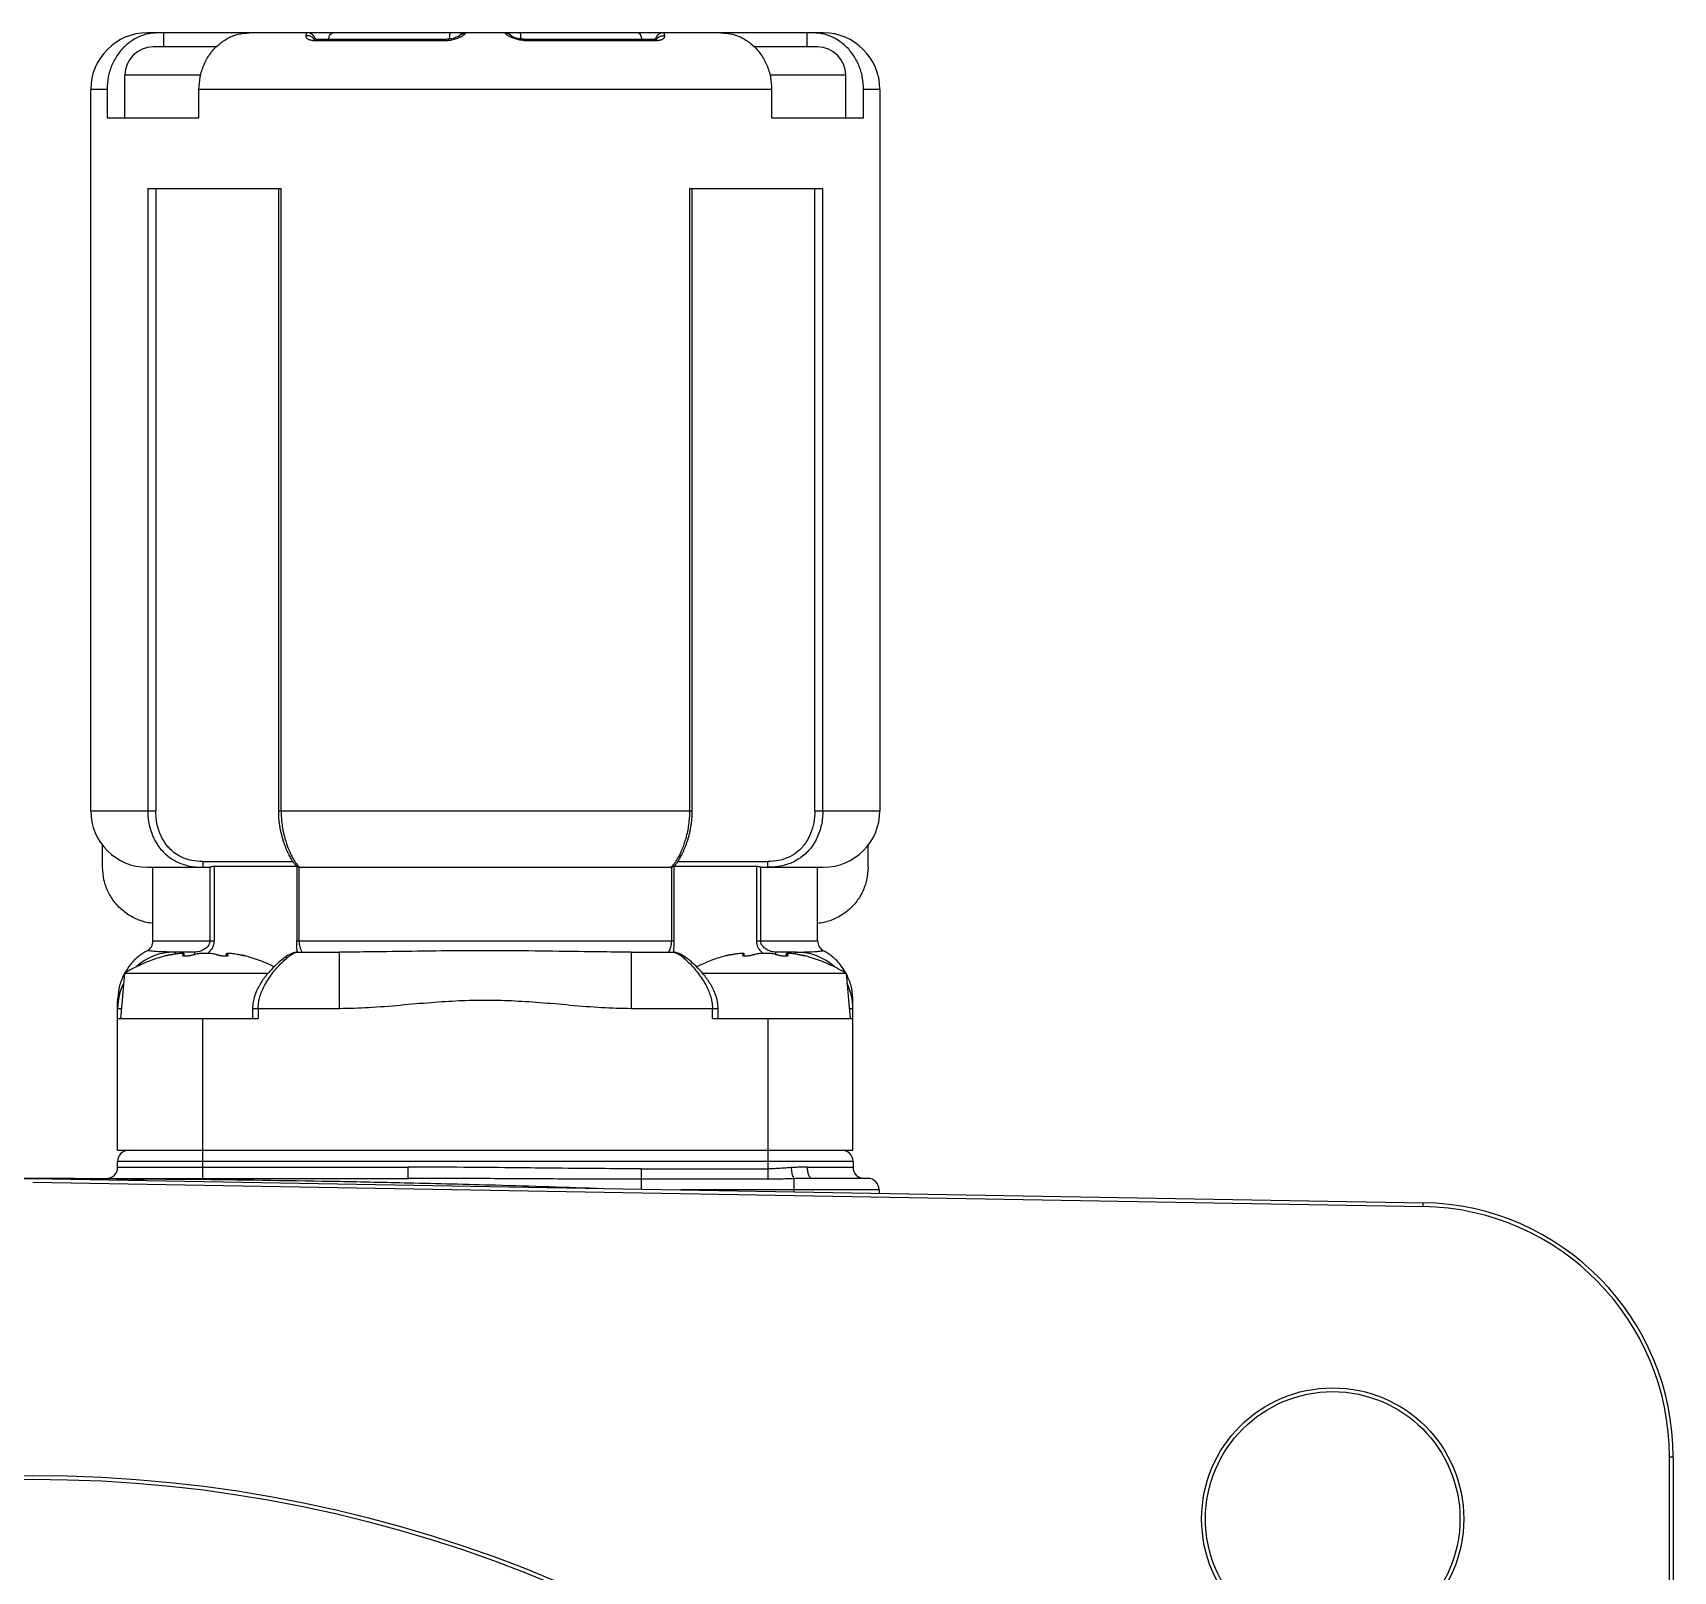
# Model space of a CAD drawing. Header units: millimetres. Extents: x -3388 to 4307, y 243 to 4457.
# Drawn here: x -2703.3 to -2645.3, y 1491.7 to 1546.1 of the extents above; entities that cross this region are included whole.
import ezdxf

# ---------------------------------------------------------------- set-up
doc = ezdxf.new("R2010")
doc.units = ezdxf.units.MM

msp = doc.modelspace()

# ---------------------------------------------------------------- linework, layer by layer
at = {"color": 7, "linetype": 'Continuous'}
for p, q in [((-2675.34024, 1546.08869), (-2699.24024, 1546.08869)), ((-2693.27057, 1545.86094), (-2688.65417, 1545.86094)), ((-2685.92631, 1545.86094), (-2681.30991, 1545.86094)), ((-2696.8059, 1545.58869), (-2699.03287, 1545.58869)), ((-2675.54761, 1545.58869), (-2677.77457, 1545.58869)), ((-2700.03302, 1543.08869), (-2700.03302, 1544.58869)), ((-2674.54745, 1543.08869), (-2674.54745, 1544.58869)), ((-2701.24024, 1518.58869), (-2701.24024, 1544.08869)), ((-2700.66385, 1544.08869), (-2700.66385, 1543.08869)), ((-2697.41385, 1543.08869), (-2697.41385, 1544.08869)), ((-2677.16662, 1544.08869), (-2677.16662, 1543.08869)), ((-2673.91662, 1543.08869), (-2673.91662, 1544.08869)), ((-2673.34024, 1544.08869), (-2673.34024, 1518.58869)), ((-2700.66385, 1543.08869), (-2697.41385, 1543.08869)), ((-2677.16662, 1543.08869), (-2673.91662, 1543.08869)), ((-2699.22617, 1540.58869), (-2694.51077, 1540.58869)), ((-2694.60725, 1540.58869), (-2694.60725, 1518.58869)), ((-2680.0697, 1540.58869), (-2675.35431, 1540.58869)), ((-2679.97322, 1518.58869), (-2679.97322, 1540.58869)), ((-2700.82248, 1516.58879), (-2700.82248, 1517.3679)), ((-2673.75803, 1516.58885), (-2673.75803, 1517.36786)), ((-2699.24024, 1516.58869), (-2697.04304, 1516.58869)), ((-2699.04024, 1513.98869), (-2699.04024, 1516.58869)), ((-2693.95509, 1516.61549), (-2696.87994, 1516.61549)), ((-2693.84156, 1516.58869), (-2680.73892, 1516.58869)), ((-2677.70054, 1516.61549), (-2680.62539, 1516.61549)), ((-2677.53742, 1516.58869), (-2675.34024, 1516.58869)), ((-2675.54024, 1513.98869), (-2675.54024, 1516.58869)), ((-2697.57342, 1513.58869), (-2698.29024, 1513.58869)), ((-2697.94155, 1513.45727), (-2697.94155, 1513.53879)), ((-2696.43892, 1513.45723), (-2696.43892, 1513.53887)), ((-2693.92051, 1513.58869), (-2692.44994, 1513.58869)), ((-2682.13054, 1513.58869), (-2680.66016, 1513.58869)), ((-2678.14155, 1513.45727), (-2678.14155, 1513.53879)), ((-2676.29024, 1513.58869), (-2677.00705, 1513.58869)), ((-2676.63892, 1513.45723), (-2676.63892, 1513.53887)), ((-2700.05026, 1512.83869), (-2700.19024, 1511.23869)), ((-2694.97253, 1512.83869), (-2700.05026, 1512.83869)), ((-2674.53022, 1512.83869), (-2679.60779, 1512.83869)), ((-2674.53022, 1512.83869), (-2674.39024, 1511.23869)), ((-2700.29024, 1506.58869), (-2700.29024, 1511.86815)), ((-2695.52141, 1511.58869), (-2695.52141, 1511.23869)), ((-2679.05906, 1511.23869), (-2679.05906, 1511.58869)), ((-2674.29024, 1506.58869), (-2674.29024, 1511.86815)), ((-2700.29024, 1511.23869), (-2695.32141, 1511.23869)), ((-2679.25906, 1511.23869), (-2674.29024, 1511.23869)), ((-2700.29024, 1506.58869), (-2674.29024, 1506.58869)), ((-2700.28973, 1505.98869), (-2700.28973, 1506.18869)), ((-2674.28973, 1506.18869), (-2674.28973, 1505.98869)), ((-2716.56134, 1505.58869), (-2690.00169, 1505.58869)), ((-2703.28973, 1505.58869), (-2654.13266, 1504.73065)), ((-2703.28973, 1505.4547), (-2654.135, 1504.5967)), ((-2673.76963, 1505.58869), (-2675.72638, 1505.58869)), ((-2673.36932, 1505.18869), (-2673.36932, 1505.06643)), ((-2645.42371, 1399.44536), (-2645.42371, 1495.73202)), ((-2645.28973, 1495.73202), (-2645.28973, 1399.44536))]:
    msp.add_line(p, q, dxfattribs=at)
at = {"color": 9, "linetype": 'Continuous'}
for p, q in [((-2698.65802, 1545.58869), (-2698.65802, 1546.08869)), ((-2693.34063, 1545.82074), (-2688.67017, 1545.82074)), ((-2685.91031, 1545.82074), (-2681.23984, 1545.82074)), ((-2675.92245, 1546.08869), (-2675.92245, 1545.58869)), ((-2697.35489, 1544.58869), (-2700.03302, 1544.58869)), ((-2674.54745, 1544.58869), (-2677.22565, 1544.58869)), ((-2700.66385, 1544.08869), (-2701.24024, 1544.08869)), ((-2677.16662, 1544.08869), (-2697.41385, 1544.08869)), ((-2673.34024, 1544.08869), (-2673.91662, 1544.08869)), ((-2699.22617, 1540.58869), (-2699.22617, 1518.58869)), ((-2698.94371, 1540.58869), (-2698.94371, 1518.58869)), ((-2694.51077, 1518.58869), (-2694.51077, 1540.58869)), ((-2680.0697, 1540.58869), (-2680.0697, 1518.58869)), ((-2675.63677, 1518.58869), (-2675.63677, 1540.58869)), ((-2675.35431, 1518.58869), (-2675.35431, 1540.58869)), ((-2701.24024, 1518.58869), (-2698.94371, 1518.58869)), ((-2694.60725, 1518.58869), (-2679.97322, 1518.58869)), ((-2675.63677, 1518.58869), (-2673.34024, 1518.58869)), ((-2697.27875, 1516.78869), (-2694.09749, 1516.78869)), ((-2680.48294, 1516.78869), (-2677.30173, 1516.78869)), ((-2697.02657, 1516.5901), (-2697.02657, 1513.98869)), ((-2696.87994, 1516.61549), (-2696.87994, 1513.98869)), ((-2693.95509, 1516.61549), (-2693.95509, 1513.98869)), ((-2693.86796, 1513.98869), (-2693.86796, 1516.5901)), ((-2680.71252, 1516.5901), (-2680.71252, 1513.98869)), ((-2680.62539, 1516.61549), (-2680.62539, 1513.98869)), ((-2677.70054, 1516.61549), (-2677.70054, 1513.98869)), ((-2677.55391, 1513.98869), (-2677.55391, 1516.5901)), ((-2699.04024, 1513.98869), (-2696.87994, 1513.98869)), ((-2693.95509, 1513.98869), (-2680.62539, 1513.98869)), ((-2677.70054, 1513.98869), (-2677.55391, 1513.98871)), ((-2677.55391, 1513.98869), (-2675.54024, 1513.98869)), ((-2697.99378, 1513.49045), (-2697.99378, 1513.46962)), ((-2697.95859, 1513.45915), (-2697.95859, 1513.518)), ((-2696.42189, 1513.518), (-2696.42189, 1513.4592)), ((-2696.38669, 1513.46941), (-2696.38669, 1513.49045)), ((-2692.44995, 1511.58869), (-2692.44995, 1513.58869)), ((-2682.13054, 1513.58869), (-2682.13054, 1511.58869)), ((-2678.19378, 1513.49045), (-2678.19378, 1513.46962)), ((-2678.15859, 1513.45915), (-2678.15859, 1513.518)), ((-2676.62189, 1513.518), (-2676.62189, 1513.4592)), ((-2676.58669, 1513.46941), (-2676.58669, 1513.49045)), ((-2700.15962, 1511.58869), (-2700.29024, 1511.58869)), ((-2692.44994, 1511.58869), (-2695.52141, 1511.58869)), ((-2695.32141, 1511.58869), (-2695.32141, 1511.23869)), ((-2679.05906, 1511.58869), (-2682.13054, 1511.58869)), ((-2679.25906, 1511.23869), (-2679.25906, 1511.58869)), ((-2674.29024, 1511.58869), (-2674.42086, 1511.58869)), ((-2697.29024, 1511.23869), (-2697.28973, 1505.58869)), ((-2677.28973, 1505.5595), (-2677.29024, 1511.23869)), ((-2674.28973, 1506.18869), (-2700.28973, 1506.18869)), ((-2700.28973, 1505.98869), (-2690.02083, 1505.98869)), ((-2690.02083, 1505.58869), (-2690.02083, 1505.98869)), ((-2681.77602, 1505.93031), (-2681.77602, 1505.21317)), ((-2681.77601, 1505.93031), (-2677.28973, 1505.93031)), ((-2675.91028, 1505.98869), (-2674.28973, 1505.98869)), ((-2677.28973, 1505.5595), (-2681.77602, 1505.5595)), ((-2673.36932, 1505.18869), (-2680.37375, 1505.18869)), ((-2676.36932, 1505.11879), (-2676.36932, 1505.57922)), ((-2654.135, 1504.5967), (-2654.13266, 1504.73065)), ((-2645.28973, 1495.73202), (-2645.42371, 1495.73202))]:
    msp.add_line(p, q, dxfattribs=at)
at = {"color": 7, "linetype": 'Continuous'}
for centre, radius in [((-2657.32779, 1493.55063), 4.63397), ((-2657.32779, 1493.55063), 4.5), ((-2703.28973, 1447.58869), 47.5), ((-2703.28973, 1447.58869), 47.36603)]:
    msp.add_circle(centre, radius, dxfattribs=at)
for centre, radius, start, end in [((-2699.24024, 1544.08869), 2, 90, 180), ((-2693.59024, 1545.78869), 0.3, 14.1793807, 90), ((-2687.99024, 1545.78869), 0.3, 89.9999974, 143.4355308), ((-2686.59024, 1545.78869), 0.3, 36.462941, 90.0000012), ((-2680.99024, 1545.78869), 0.3, 90, 165.784616), ((-2675.34024, 1544.08869), 2, 0, 90), ((-2699.03302, 1544.58869), 1, 90, 180), ((-2675.54745, 1544.58869), 1, 0, 90), ((-2699.24024, 1518.58869), 2, 180, 270), ((-2675.34024, 1518.58869), 2, 270, 0), ((-2699.44024, 1513.98869), 0.4, 297.7685291, 0), ((-2675.14024, 1513.98869), 0.4, 180, 242.2314709), ((-2698.29024, 1511.58869), 2, 90, 132.5380925), ((-2676.29024, 1511.58869), 2, 47.5992378, 90), ((-2698.29024, 1511.58869), 2, 153.6233634, 180), ((-2676.29024, 1511.58869), 2, 0, 26.3730949), ((-2699.88973, 1506.18869), 0.4, 90, 180), ((-2674.68973, 1506.18869), 0.4, 0, 89.9998459), ((-2700.68973, 1505.98869), 0.4, 270, 0), ((-2673.88973, 1505.98869), 0.4, 180, 270), ((-2703.28973, 1340.58869), 165, 88.6349577, 91.3650423), ((-2673.76932, 1505.18869), 0.4, 0, 90), ((-2654.28973, 1495.73202), 8.86603, 0, 89), ((-2654.28973, 1495.73202), 9, 0, 89)]:
    msp.add_arc(centre, radius, start, end, dxfattribs=at)
for points in [[(-2698.87415, 1546.08869), (-2699.28026, 1546.03697), (-2699.66126, 1545.88616), (-2700.0016, 1545.64387), (-2700.28342, 1545.32364), (-2700.49292, 1544.94348), (-2700.62129, 1544.52329), (-2700.66385, 1544.08869)], [(-2697.41385, 1544.08869), (-2697.37068, 1544.52639), (-2697.24139, 1544.9471), (-2697.03164, 1545.32616), (-2696.75037, 1545.64499), (-2696.41096, 1545.88632), (-2696.03064, 1546.03687), (-2695.62415, 1546.08869)], [(-2693.35696, 1545.87191), (-2693.36127, 1545.87307)], [(-2693.27042, 1545.85999), (-2693.33358, 1545.86526), (-2693.35696, 1545.87191)], [(-2688.52637, 1545.87104), (-2688.64025, 1545.86102), (-2688.65416, 1545.86089)], [(-2688.23019, 1545.96668), (-2688.23198, 1545.96579), (-2688.27822, 1545.94383), (-2688.34175, 1545.91856), (-2688.42395, 1545.89275), (-2688.52637, 1545.87104)], [(-2688.20184, 1545.98276), (-2688.20378, 1545.98151), (-2688.23019, 1545.96668)], [(-2687.99228, 1546.0747), (-2687.99161, 1546.08247), (-2687.99024, 1546.08869)], [(-2686.59024, 1546.08869), (-2686.58887, 1546.08247), (-2686.5882, 1546.0747)], [(-2686.35026, 1545.96647), (-2686.3733, 1545.97944), (-2686.38055, 1545.98411)], [(-2686.05302, 1545.87085), (-2686.15158, 1545.89144), (-2686.23152, 1545.916), (-2686.29467, 1545.94055), (-2686.34218, 1545.96257), (-2686.35026, 1545.96647)], [(-2685.92632, 1545.86094), (-2685.93758, 1545.86102), (-2686.05302, 1545.87085)], [(-2681.27325, 1545.85933), (-2681.31003, 1545.86036)], [(-2681.20843, 1545.87534), (-2681.24141, 1545.86617), (-2681.27325, 1545.85933)], [(-2678.95632, 1546.08869), (-2678.55022, 1546.03697), (-2678.16921, 1545.88616), (-2677.82887, 1545.64387), (-2677.54706, 1545.32364), (-2677.33755, 1544.94348), (-2677.20919, 1544.52329), (-2677.16662, 1544.08869)], [(-2673.91662, 1544.08869), (-2673.9598, 1544.52639), (-2674.08908, 1544.9471), (-2674.29883, 1545.32616), (-2674.5801, 1545.64499), (-2674.91951, 1545.88632), (-2675.29984, 1546.03687), (-2675.70632, 1546.08869)], [(-2694.60725, 1518.58869), (-2694.60679, 1518.53241), (-2694.59986, 1518.36358), (-2694.5851, 1518.1992), (-2694.56326, 1518.04037), (-2694.53523, 1517.88805), (-2694.50199, 1517.74307), (-2694.46459, 1517.60614), (-2694.42407, 1517.47786), (-2694.38152, 1517.35879), (-2694.33799, 1517.24934), (-2694.29448, 1517.14977), (-2694.2519, 1517.06023), (-2694.21105, 1516.98072), (-2694.17262, 1516.91108), (-2694.13715, 1516.85101), (-2694.10509, 1516.80016), (-2694.07664, 1516.75791), (-2694.05172, 1516.72334)], [(-2680.45251, 1516.8361), (-2680.41974, 1516.89051), (-2680.38413, 1516.95351), (-2680.34612, 1517.02536), (-2680.30626, 1517.10625), (-2680.2652, 1517.19626), (-2680.22367, 1517.29531), (-2680.18251, 1517.40323), (-2680.14259, 1517.51973), (-2680.10484, 1517.64442), (-2680.07017, 1517.77679), (-2680.03952, 1517.9163), (-2680.01376, 1518.0623), (-2679.99372, 1518.21406), (-2679.98015, 1518.37073), (-2679.9737, 1518.53135), (-2679.97322, 1518.58869)], [(-2694.05172, 1516.72334), (-2694.02987, 1516.69522), (-2694.01003, 1516.67194), (-2693.98953, 1516.65078), (-2693.96033, 1516.62674), (-2693.90895, 1516.60022), (-2693.84157, 1516.58869)], [(-2680.73891, 1516.58869), (-2680.66704, 1516.60186), (-2680.61755, 1516.62859), (-2680.59062, 1516.65109), (-2680.57123, 1516.67107), (-2680.55241, 1516.693), (-2680.53183, 1516.71924), (-2680.50856, 1516.75117), (-2680.48216, 1516.78986), (-2680.45251, 1516.8361)], [(-2699.04031, 1514.6012), (-2699.26999, 1514.64028), (-2699.69605, 1514.79047), (-2700.07718, 1515.03172), (-2700.39132, 1515.348), (-2700.62484, 1515.72101), (-2700.77274, 1516.14407), (-2700.82248, 1516.58879)], [(-2697.02657, 1516.5901), (-2697.03755, 1516.58885), (-2697.04288, 1516.58936)], [(-2696.87994, 1516.61549), (-2696.93595, 1516.61069), (-2696.98641, 1516.59958), (-2697.02657, 1516.5901)], [(-2693.95002, 1516.61463), (-2693.95509, 1516.61549)], [(-2693.91166, 1516.59958), (-2693.94134, 1516.61068), (-2693.95002, 1516.61463)], [(-2693.87586, 1516.59118), (-2693.91166, 1516.59958)], [(-2693.86796, 1516.5901), (-2693.87586, 1516.59118)], [(-2693.84353, 1516.58869), (-2693.85167, 1516.58885), (-2693.85982, 1516.58932), (-2693.86796, 1516.5901)], [(-2680.71252, 1516.5901), (-2680.72066, 1516.58932), (-2680.7288, 1516.58885), (-2680.73694, 1516.58869)], [(-2680.7019, 1516.59163), (-2680.71252, 1516.5901)], [(-2680.62539, 1516.61549), (-2680.63912, 1516.61069), (-2680.66881, 1516.59958), (-2680.7019, 1516.59163)], [(-2677.59406, 1516.59958), (-2677.64447, 1516.61068), (-2677.70054, 1516.61549)], [(-2677.55391, 1516.5901), (-2677.59406, 1516.59958)], [(-2677.53745, 1516.58869), (-2677.54842, 1516.58932), (-2677.55366, 1516.59074)], [(-2673.75803, 1516.58886), (-2673.80831, 1516.14359), (-2673.95737, 1515.71855), (-2674.19369, 1515.34362), (-2674.50984, 1515.02749), (-2674.89177, 1514.78775), (-2675.31685, 1514.63934), (-2675.54021, 1514.60148)], [(-2698.60024, 1513.45531), (-2698.699, 1513.42819), (-2699.20146, 1513.25869), (-2699.71044, 1513.02885), (-2700.05026, 1512.83869)], [(-2699.24857, 1513.63759), (-2699.52578, 1513.45487), (-2699.83334, 1513.15449), (-2700.04312, 1512.84517)], [(-2698.56381, 1513.46349), (-2698.58126, 1513.45957), (-2698.59838, 1513.45573), (-2698.5984, 1513.45573)], [(-2698.50189, 1513.47738), (-2698.54825, 1513.46699), (-2698.56381, 1513.46349)], [(-2698.44348, 1513.49045), (-2698.50045, 1513.47771), (-2698.50189, 1513.47738)], [(-2698.44348, 1513.49045), (-2698.39968, 1513.50004)], [(-2698.39968, 1513.50004), (-2698.38935, 1513.50224)], [(-2698.38935, 1513.50224), (-2698.37778, 1513.50468)], [(-2698.37778, 1513.50468), (-2698.36621, 1513.50709)], [(-2698.36621, 1513.50709), (-2698.3559, 1513.50922)], [(-2698.3559, 1513.50922), (-2698.31214, 1513.518)], [(-2698.31214, 1513.518), (-2698.19963, 1513.53799), (-2698.10741, 1513.55054), (-2698.03139, 1513.55662), (-2697.97723, 1513.55573), (-2697.94814, 1513.54852), (-2697.94243, 1513.53906)], [(-2698.00074, 1513.47896), (-2698.0007, 1513.47693), (-2697.98762, 1513.46617), (-2697.95769, 1513.45898), (-2697.94155, 1513.45727)], [(-2697.99378, 1513.49045), (-2698.00074, 1513.47896)], [(-2697.95859, 1513.518), (-2697.97048, 1513.50909), (-2697.98221, 1513.4999), (-2697.99378, 1513.49045)], [(-2697.94243, 1513.53906), (-2697.94213, 1513.53592), (-2697.95859, 1513.518)], [(-2697.94155, 1513.45727), (-2697.9126, 1513.45554), (-2697.85631, 1513.45628), (-2697.79746, 1513.46081), (-2697.73959, 1513.46844), (-2697.6853, 1513.47869), (-2697.63993, 1513.49045)], [(-2697.63993, 1513.49045), (-2697.60811, 1513.49997), (-2697.57606, 1513.50915), (-2697.54379, 1513.518)], [(-2697.54379, 1513.518), (-2697.46456, 1513.53525), (-2697.38186, 1513.54694), (-2697.28887, 1513.55449), (-2697.19024, 1513.5571)], [(-2697.19024, 1513.5571), (-2697.0916, 1513.55449), (-2696.99861, 1513.54694), (-2696.91591, 1513.53525), (-2696.83668, 1513.518)], [(-2696.83668, 1513.518), (-2696.80442, 1513.50915), (-2696.77237, 1513.49997), (-2696.74054, 1513.49045)], [(-2696.74054, 1513.49045), (-2696.6971, 1513.47912), (-2696.64619, 1513.4693), (-2696.59267, 1513.46187), (-2696.53977, 1513.45715), (-2696.48802, 1513.45532), (-2696.44296, 1513.45681), (-2696.43892, 1513.45719)], [(-2696.42189, 1513.518), (-2696.43861, 1513.53683), (-2696.43827, 1513.53911)], [(-2696.43892, 1513.45719), (-2696.4092, 1513.46137), (-2696.38763, 1513.46867), (-2696.3795, 1513.47857), (-2696.37949, 1513.47903)], [(-2696.43827, 1513.53911), (-2696.43059, 1513.54945), (-2696.39816, 1513.55619), (-2696.3412, 1513.55626), (-2696.26488, 1513.54961), (-2696.17457, 1513.537), (-2696.06833, 1513.518)], [(-2696.40411, 1513.50453), (-2696.41, 1513.50909), (-2696.42189, 1513.518)], [(-2696.38669, 1513.49045), (-2696.39827, 1513.4999), (-2696.40411, 1513.50453)], [(-2696.37949, 1513.47903), (-2696.38669, 1513.49045)], [(-2696.06833, 1513.518), (-2696.02458, 1513.50922)], [(-2696.02458, 1513.50922), (-2696.01427, 1513.50709)], [(-2696.01427, 1513.50709), (-2696.00269, 1513.50468)], [(-2696.00269, 1513.50468), (-2695.99112, 1513.50224)], [(-2695.99112, 1513.50224), (-2695.9808, 1513.50004)], [(-2695.9808, 1513.50004), (-2695.937, 1513.49045)], [(-2695.937, 1513.49045), (-2695.88114, 1513.47796), (-2695.83392, 1513.46737), (-2695.80073, 1513.45991), (-2695.78276, 1513.45589), (-2695.80015, 1513.45978), (-2695.8331, 1513.46719), (-2695.88031, 1513.47777), (-2695.89802, 1513.48173)], [(-2695.80663, 1513.46123), (-2695.80073, 1513.45991), (-2695.78448, 1513.45627)], [(-2695.78448, 1513.45627), (-2695.78276, 1513.45589)], [(-2695.78448, 1513.45627), (-2695.78276, 1513.45589)], [(-2694.75808, 1513.07311), (-2695.02828, 1513.19703), (-2695.59144, 1513.40174), (-2695.78024, 1513.45531)], [(-2693.9205, 1513.5885), (-2694.03812, 1513.5729), (-2694.22594, 1513.49539), (-2694.4305, 1513.3612), (-2694.65995, 1513.16824), (-2694.91085, 1512.912), (-2695.16335, 1512.59232), (-2695.37576, 1512.22244), (-2695.49982, 1511.83114), (-2695.52137, 1511.58869)], [(-2679.0591, 1511.58869), (-2679.07854, 1511.81894), (-2679.19717, 1512.20558), (-2679.40323, 1512.57205), (-2679.65182, 1512.89183), (-2679.90344, 1513.15231), (-2680.13684, 1513.35124), (-2680.34586, 1513.4906), (-2680.53647, 1513.57135), (-2680.6599, 1513.58852)], [(-2678.80024, 1513.45531), (-2678.899, 1513.42819), (-2679.40146, 1513.25869), (-2679.82229, 1513.07317)], [(-2678.76381, 1513.46349), (-2678.78126, 1513.45957), (-2678.79838, 1513.45573), (-2678.7984, 1513.45573)], [(-2678.70189, 1513.47738), (-2678.74825, 1513.46699), (-2678.76381, 1513.46349)], [(-2678.64348, 1513.49045), (-2678.70045, 1513.47771), (-2678.70189, 1513.47738)], [(-2678.64348, 1513.49045), (-2678.59968, 1513.50004)], [(-2678.59968, 1513.50004), (-2678.58935, 1513.50224)], [(-2678.58935, 1513.50224), (-2678.57778, 1513.50468)], [(-2678.57778, 1513.50468), (-2678.56621, 1513.50709)], [(-2678.56621, 1513.50709), (-2678.5559, 1513.50922)], [(-2678.5559, 1513.50922), (-2678.51214, 1513.518)], [(-2678.51214, 1513.518), (-2678.39963, 1513.53799), (-2678.30741, 1513.55054), (-2678.23139, 1513.55662), (-2678.17723, 1513.55573), (-2678.14814, 1513.54852), (-2678.14243, 1513.53906)], [(-2678.20074, 1513.47896), (-2678.2007, 1513.47693), (-2678.18762, 1513.46617), (-2678.15769, 1513.45898), (-2678.14155, 1513.45727)], [(-2678.19378, 1513.49045), (-2678.20074, 1513.47896)], [(-2678.15859, 1513.518), (-2678.17048, 1513.50909), (-2678.18221, 1513.4999), (-2678.19378, 1513.49045)], [(-2678.14243, 1513.53906), (-2678.14213, 1513.53592), (-2678.15859, 1513.518)], [(-2678.14155, 1513.45727), (-2678.1126, 1513.45554), (-2678.05631, 1513.45628), (-2677.99746, 1513.46081), (-2677.93959, 1513.46844), (-2677.8853, 1513.47869), (-2677.83993, 1513.49045)], [(-2677.83993, 1513.49045), (-2677.80811, 1513.49997), (-2677.77606, 1513.50915), (-2677.74379, 1513.518)], [(-2677.74379, 1513.518), (-2677.66456, 1513.53525), (-2677.58186, 1513.54694), (-2677.48887, 1513.55449), (-2677.39024, 1513.5571)], [(-2677.39024, 1513.5571), (-2677.2916, 1513.55449), (-2677.19861, 1513.54694), (-2677.11591, 1513.53525), (-2677.03668, 1513.518)], [(-2677.03668, 1513.518), (-2677.00442, 1513.50915), (-2676.97237, 1513.49997), (-2676.94054, 1513.49045)], [(-2676.94054, 1513.49045), (-2676.8971, 1513.47912), (-2676.84619, 1513.4693), (-2676.79267, 1513.46187), (-2676.73977, 1513.45715), (-2676.68802, 1513.45532), (-2676.64296, 1513.45681), (-2676.63892, 1513.45719)], [(-2676.62189, 1513.518), (-2676.63861, 1513.53683), (-2676.63827, 1513.53911)], [(-2676.63892, 1513.45719), (-2676.6092, 1513.46137), (-2676.58763, 1513.46867), (-2676.5795, 1513.47857), (-2676.57949, 1513.47903)], [(-2676.63827, 1513.53911), (-2676.63059, 1513.54945), (-2676.59816, 1513.55619), (-2676.5412, 1513.55626), (-2676.46488, 1513.54961), (-2676.37457, 1513.537), (-2676.26833, 1513.518)], [(-2676.60411, 1513.50453), (-2676.61, 1513.50909), (-2676.62189, 1513.518)], [(-2676.58669, 1513.49045), (-2676.59827, 1513.4999), (-2676.60411, 1513.50453)], [(-2676.57949, 1513.47903), (-2676.58669, 1513.49045)], [(-2676.26833, 1513.518), (-2676.22458, 1513.50922)], [(-2676.22458, 1513.50922), (-2676.21427, 1513.50709)], [(-2676.21427, 1513.50709), (-2676.20269, 1513.50468)], [(-2676.20269, 1513.50468), (-2676.19112, 1513.50224)], [(-2676.19112, 1513.50224), (-2676.1808, 1513.50004)], [(-2676.1808, 1513.50004), (-2676.137, 1513.49045)], [(-2676.137, 1513.49045), (-2676.08114, 1513.47796), (-2676.03392, 1513.46737), (-2676.00073, 1513.45991), (-2675.98276, 1513.45589), (-2676.00015, 1513.45978), (-2676.0331, 1513.46719), (-2676.08031, 1513.47777), (-2676.09802, 1513.48173)], [(-2676.00663, 1513.46123), (-2676.00073, 1513.45991), (-2675.98448, 1513.45627)], [(-2675.98448, 1513.45627), (-2675.98276, 1513.45589)], [(-2675.98448, 1513.45627), (-2675.98276, 1513.45589)], [(-2674.53022, 1512.83869), (-2674.65968, 1512.91487), (-2675.22828, 1513.19703), (-2675.79144, 1513.40174), (-2675.98024, 1513.45531)], [(-2674.53732, 1512.8451), (-2674.74714, 1513.15449), (-2675.0547, 1513.45487), (-2675.33191, 1513.63759)], [(-2700.06962, 1512.79529), (-2700.22369, 1512.39379), (-2700.28837, 1511.96866)], [(-2700.05274, 1512.82745), (-2700.06962, 1512.79529)], [(-2674.53292, 1512.83705), (-2674.53732, 1512.8451)], [(-2674.51086, 1512.79529), (-2674.52774, 1512.82745)], [(-2674.29211, 1511.96866), (-2674.35679, 1512.39379), (-2674.51086, 1512.79529)], [(-2700.29038, 1511.87809), (-2700.29039, 1511.86817)], [(-2700.28837, 1511.96866), (-2700.28953, 1511.93538), (-2700.29015, 1511.90533), (-2700.29038, 1511.87809)], [(-2700.29019, 1511.88215), (-2700.29025, 1511.85977)], [(-2700.29021, 1511.80917), (-2700.29021, 1511.79916), (-2700.29023, 1511.77685), (-2700.29024, 1511.75228)], [(-2700.29024, 1511.75228), (-2700.29024, 1511.72647), (-2700.29023, 1511.70135), (-2700.29023, 1511.67752), (-2700.29024, 1511.65443), (-2700.29023, 1511.63085), (-2700.29021, 1511.61169), (-2700.2902, 1511.6095)], [(-2674.29145, 1511.95166), (-2674.29211, 1511.96866)], [(-2674.29035, 1511.89152), (-2674.29146, 1511.95166)], [(-2674.29009, 1511.86817), (-2674.2901, 1511.87809), (-2674.29033, 1511.90533), (-2674.29094, 1511.93538), (-2674.29145, 1511.95166)], [(-2674.29023, 1511.85977), (-2674.29035, 1511.89152)]]:
    msp.add_spline(points, degree=3, dxfattribs=at)
at = {"color": 9, "linetype": 'Continuous'}
for points in [[(-2693.63844, 1545.98448), (-2693.63631, 1545.94708), (-2693.61578, 1545.91114), (-2693.5798, 1545.87928), (-2693.53133, 1545.85347), (-2693.47333, 1545.83494), (-2693.40887, 1545.82415), (-2693.36283, 1545.82109)], [(-2693.59024, 1546.08869), (-2693.60711, 1546.07693), (-2693.62323, 1546.04193), (-2693.63844, 1545.98448)], [(-2693.39114, 1545.9156), (-2693.43252, 1545.94519), (-2693.53053, 1545.98246), (-2693.63844, 1545.98448)], [(-2693.34692, 1545.86864), (-2693.35616, 1545.88031), (-2693.39114, 1545.9156)], [(-2693.36283, 1545.82109), (-2693.34063, 1545.82074)], [(-2693.32842, 1545.84078), (-2693.34692, 1545.86864)], [(-2693.27064, 1545.86037), (-2693.28509, 1545.85932), (-2693.34065, 1545.82074)], [(-2692.82726, 1545.86101), (-2692.81985, 1545.9035), (-2692.78553, 1546.00082), (-2692.73416, 1546.06586), (-2692.67357, 1546.08869)], [(-2688.65419, 1545.85731), (-2688.65972, 1545.85638), (-2688.67016, 1545.82074)], [(-2688.67017, 1545.82074), (-2688.59352, 1545.82382)], [(-2688.59352, 1545.82382), (-2688.51346, 1545.83347)], [(-2688.55283, 1545.86781), (-2688.55138, 1545.9035), (-2688.54355, 1546.00082), (-2688.53183, 1546.06586), (-2688.51802, 1546.08869)], [(-2688.51346, 1545.83347), (-2688.43117, 1545.84996), (-2688.34847, 1545.87309)], [(-2688.34847, 1545.87309), (-2688.26761, 1545.90204), (-2688.19127, 1545.93529), (-2688.12329, 1545.97032), (-2688.06775, 1546.00391), (-2688.02675, 1546.03353), (-2688.00139, 1546.05746), (-2687.99228, 1546.0747)], [(-2688.21151, 1545.97796), (-2688.20378, 1545.98605), (-2688.10721, 1546.05113), (-2687.99228, 1546.0747)], [(-2686.36839, 1545.97734), (-2686.37348, 1545.98276), (-2686.47031, 1546.04987), (-2686.5882, 1546.0747)], [(-2686.22518, 1545.87093), (-2686.35924, 1545.92153), (-2686.48022, 1545.98364), (-2686.55774, 1546.0368), (-2686.5882, 1546.0747)], [(-2686.06531, 1545.83318), (-2686.22518, 1545.87093)], [(-2685.98708, 1545.82385), (-2686.06531, 1545.83318)], [(-2686.02765, 1545.86781), (-2686.0291, 1545.9035), (-2686.03693, 1546.00082), (-2686.04864, 1546.06586), (-2686.06246, 1546.08869)], [(-2685.91031, 1545.82074), (-2685.98708, 1545.82385)], [(-2685.92504, 1545.8586), (-2685.923, 1545.85932), (-2685.91032, 1545.82074)], [(-2681.75321, 1545.86101), (-2681.76062, 1545.9035), (-2681.79495, 1546.00082), (-2681.84631, 1546.06586), (-2681.9069, 1546.08869)], [(-2681.30991, 1545.86041), (-2681.28557, 1545.85638), (-2681.25032, 1545.83257)], [(-2681.25045, 1545.84348), (-2681.23346, 1545.86877)], [(-2681.25032, 1545.83257), (-2681.23983, 1545.82074)], [(-2681.23984, 1545.82074), (-2681.17167, 1545.82415), (-2681.13886, 1545.82856)], [(-2681.23346, 1545.86877), (-2681.22092, 1545.88431), (-2681.18446, 1545.91968)], [(-2681.18446, 1545.91968), (-2681.14228, 1545.94851), (-2681.04557, 1545.98332), (-2680.94203, 1545.98453)], [(-2681.13886, 1545.82856), (-2681.10732, 1545.8349), (-2681.04936, 1545.85338), (-2681.00078, 1545.8792), (-2680.96472, 1545.91113), (-2680.94415, 1545.94712), (-2680.94204, 1545.98448)], [(-2680.94204, 1545.98448), (-2680.95725, 1546.04194), (-2680.97337, 1546.07693), (-2680.99024, 1546.08869)], [(-2699.22617, 1518.58869), (-2699.21294, 1518.33745), (-2699.17318, 1518.08972), (-2699.10704, 1517.85013), (-2699.01503, 1517.62309), (-2698.89819, 1517.41272), (-2698.75825, 1517.22277), (-2698.59761, 1517.0562), (-2698.41839, 1516.91442), (-2698.22219, 1516.79795), (-2698.00954, 1516.70675), (-2697.78136, 1516.6412), (-2697.53913, 1516.6018), (-2697.28437, 1516.58869)], [(-2697.27875, 1516.78869), (-2697.67095, 1516.8273), (-2698.1007, 1516.98365), (-2698.47167, 1517.27172), (-2698.73782, 1517.66152), (-2698.88876, 1518.09228), (-2698.94371, 1518.58869)], [(-2694.51077, 1518.58869), (-2694.50201, 1518.33722), (-2694.47612, 1518.08933), (-2694.43447, 1517.84958), (-2694.37942, 1517.62234), (-2694.31413, 1517.41188), (-2694.24237, 1517.22189), (-2694.16805, 1517.05519), (-2694.09489, 1516.91353), (-2694.02598, 1516.79743), (-2693.96376, 1516.70667), (-2693.91057, 1516.64136), (-2693.869, 1516.60191), (-2693.84156, 1516.58869)], [(-2680.0697, 1518.58869), (-2680.07845, 1518.33745), (-2680.10431, 1518.08972), (-2680.14589, 1517.85013), (-2680.20085, 1517.62309), (-2680.26605, 1517.41272), (-2680.33775, 1517.22277), (-2680.41195, 1517.0562), (-2680.48508, 1516.91442), (-2680.55418, 1516.79795), (-2680.61664, 1516.70675), (-2680.67005, 1516.6412), (-2680.71163, 1516.6018), (-2680.73892, 1516.58869)], [(-2675.63677, 1518.58869), (-2675.67713, 1518.16169), (-2675.78828, 1517.78302), (-2675.9603, 1517.45869), (-2676.21829, 1517.16534), (-2676.52063, 1516.9619), (-2676.90771, 1516.82784), (-2677.30173, 1516.78869)], [(-2675.35431, 1518.58869), (-2675.36756, 1518.33722), (-2675.40738, 1518.08933), (-2675.47363, 1517.84958), (-2675.56581, 1517.62234), (-2675.68283, 1517.41188), (-2675.82297, 1517.22189), (-2675.98397, 1517.05519), (-2676.16339, 1516.91353), (-2676.35931, 1516.79743), (-2676.57116, 1516.70667), (-2676.7984, 1516.64136), (-2677.0403, 1516.60191), (-2677.29611, 1516.58869)], [(-2697.27875, 1516.78869), (-2697.27916, 1516.71329), (-2697.28033, 1516.64954), (-2697.28216, 1516.60486), (-2697.28437, 1516.58869)], [(-2677.29611, 1516.58869), (-2677.29823, 1516.60349), (-2677.30002, 1516.64511), (-2677.30127, 1516.70999), (-2677.30173, 1516.78869)], [(-2697.02657, 1513.98869), (-2697.05075, 1513.87724), (-2697.1254, 1513.76879), (-2697.2376, 1513.68128), (-2697.39443, 1513.61418), (-2697.57344, 1513.58869)], [(-2696.87994, 1513.98869), (-2696.91061, 1513.81649), (-2697.00294, 1513.65272), (-2697.10031, 1513.55374)], [(-2693.94518, 1513.64259), (-2693.95218, 1513.81293), (-2693.95509, 1513.98869)], [(-2693.79417, 1513.64486), (-2693.81138, 1513.68251), (-2693.8396, 1513.77162), (-2693.86095, 1513.88116), (-2693.86796, 1513.98869)], [(-2680.71252, 1513.98869), (-2680.72004, 1513.87724), (-2680.74161, 1513.76879), (-2680.76956, 1513.68128), (-2680.79919, 1513.61418), (-2680.80853, 1513.59433)], [(-2680.62539, 1513.98869), (-2680.62819, 1513.81649), (-2680.63484, 1513.65272), (-2680.6376, 1513.58785)], [(-2677.48039, 1513.55384), (-2677.56931, 1513.64259), (-2677.66857, 1513.81293), (-2677.70054, 1513.98869)], [(-2677.00704, 1513.58869), (-2677.18627, 1513.61424), (-2677.34495, 1513.68251), (-2677.45779, 1513.77162), (-2677.53143, 1513.88116), (-2677.55391, 1513.98869)], [(-2698.29024, 1513.58869), (-2698.67187, 1513.59695), (-2699.00806, 1513.61671), (-2699.21938, 1513.63476)], [(-2698.29023, 1513.58867), (-2698.27223, 1513.58055), (-2698.26058, 1513.56575), (-2698.24939, 1513.54226), (-2698.24517, 1513.53023)], [(-2697.55772, 1513.53011), (-2697.56491, 1513.57339), (-2697.57343, 1513.58869)], [(-2697.55602, 1513.51463), (-2697.55772, 1513.53011)], [(-2695.32141, 1511.58869), (-2695.31195, 1511.74776), (-2695.28382, 1511.91479), (-2695.23358, 1512.09241), (-2695.15828, 1512.28191), (-2695.05583, 1512.48234), (-2694.92648, 1512.68959), (-2694.77658, 1512.89276), (-2694.61889, 1513.07916), (-2694.46588, 1513.23909), (-2694.3248, 1513.36833), (-2694.199, 1513.46673), (-2694.08946, 1513.53538), (-2693.99671, 1513.5756), (-2693.9203, 1513.58869)], [(-2693.94305, 1513.588), (-2693.94518, 1513.64259)], [(-2693.7616, 1513.58869), (-2693.78132, 1513.61424), (-2693.79417, 1513.64486)], [(-2682.13054, 1513.58869), (-2683.27497, 1513.59695), (-2684.68964, 1513.61671), (-2686.3825, 1513.63476), (-2688.19944, 1513.63475), (-2689.89114, 1513.6167), (-2691.30566, 1513.59695), (-2692.44994, 1513.58869)], [(-2680.80853, 1513.59433), (-2680.81888, 1513.58869)], [(-2680.66018, 1513.58869), (-2680.58385, 1513.57563), (-2680.49092, 1513.53533), (-2680.38099, 1513.46638), (-2680.25473, 1513.36752), (-2680.11319, 1513.23771), (-2679.96036, 1513.07779), (-2679.80276, 1512.89134), (-2679.65293, 1512.68802), (-2679.52401, 1512.48122), (-2679.42161, 1512.28061), (-2679.34673, 1512.09195), (-2679.29679, 1511.91539), (-2679.26864, 1511.74879), (-2679.25906, 1511.58869)], [(-2677.02445, 1513.51463), (-2677.02275, 1513.53011)], [(-2677.02275, 1513.53011), (-2677.01554, 1513.57347), (-2677.00704, 1513.58869)], [(-2676.33528, 1513.53033), (-2676.33109, 1513.54226), (-2676.31989, 1513.56575), (-2676.31454, 1513.57373)], [(-2676.31454, 1513.57373), (-2676.30825, 1513.58055), (-2676.29025, 1513.58867)], [(-2676.29024, 1513.58869), (-2675.90861, 1513.59695), (-2675.57241, 1513.61671), (-2675.36109, 1513.63476)], [(-2682.13054, 1511.58869), (-2683.16499, 1511.62259), (-2684.28483, 1511.70785), (-2685.37898, 1511.80018), (-2686.368, 1511.86141), (-2687.29013, 1511.88215), (-2688.21223, 1511.86142), (-2689.20122, 1511.8002), (-2690.29543, 1511.70786), (-2691.4154, 1511.6226), (-2692.44994, 1511.58869)], [(-2681.77601, 1505.93031), (-2683.24657, 1505.93513), (-2685.0117, 1505.95027), (-2686.39488, 1505.96494), (-2688.04575, 1505.98041), (-2690.02083, 1505.98869)], [(-2676.4776, 1505.96975), (-2676.74581, 1505.95069), (-2677.01343, 1505.936), (-2677.28973, 1505.93031)], [(-2675.91028, 1505.98869), (-2676.09532, 1505.98684), (-2676.28445, 1505.98078), (-2676.4776, 1505.96975)], [(-2676.4776, 1505.96975), (-2676.45583, 1505.79107), (-2676.4174, 1505.65408), (-2676.36932, 1505.57922)], [(-2675.91028, 1505.98869), (-2675.89671, 1505.8379), (-2675.85845, 1505.71037), (-2675.79878, 1505.62101), (-2675.72635, 1505.58869)], [(-2703.28973, 1505.58869), (-2700.68975, 1505.58281)], [(-2700.68975, 1505.58281), (-2700.40997, 1505.58147)], [(-2700.40997, 1505.58147), (-2700.34165, 1505.58113)], [(-2700.34165, 1505.58113), (-2697.55291, 1505.56005)], [(-2697.55291, 1505.56005), (-2697.29006, 1505.55736)], [(-2697.29006, 1505.55736), (-2692.45105, 1505.48655), (-2690.00493, 1505.43542)], [(-2690.00493, 1505.43542), (-2686.92671, 1505.35653), (-2683.12604, 1505.23698)], [(-2681.77602, 1505.5595), (-2684.37515, 1505.56634), (-2687.12296, 1505.5805), (-2690.00169, 1505.58869)], [(-2676.36932, 1505.57922), (-2676.68637, 1505.5693), (-2676.99111, 1505.56209), (-2677.28975, 1505.5595)], [(-2675.72635, 1505.58869), (-2675.93821, 1505.58778), (-2676.15264, 1505.58478), (-2676.36932, 1505.57922)]]:
    msp.add_spline(points, degree=3, dxfattribs=at)

doc.saveas('drawing.dxf')
